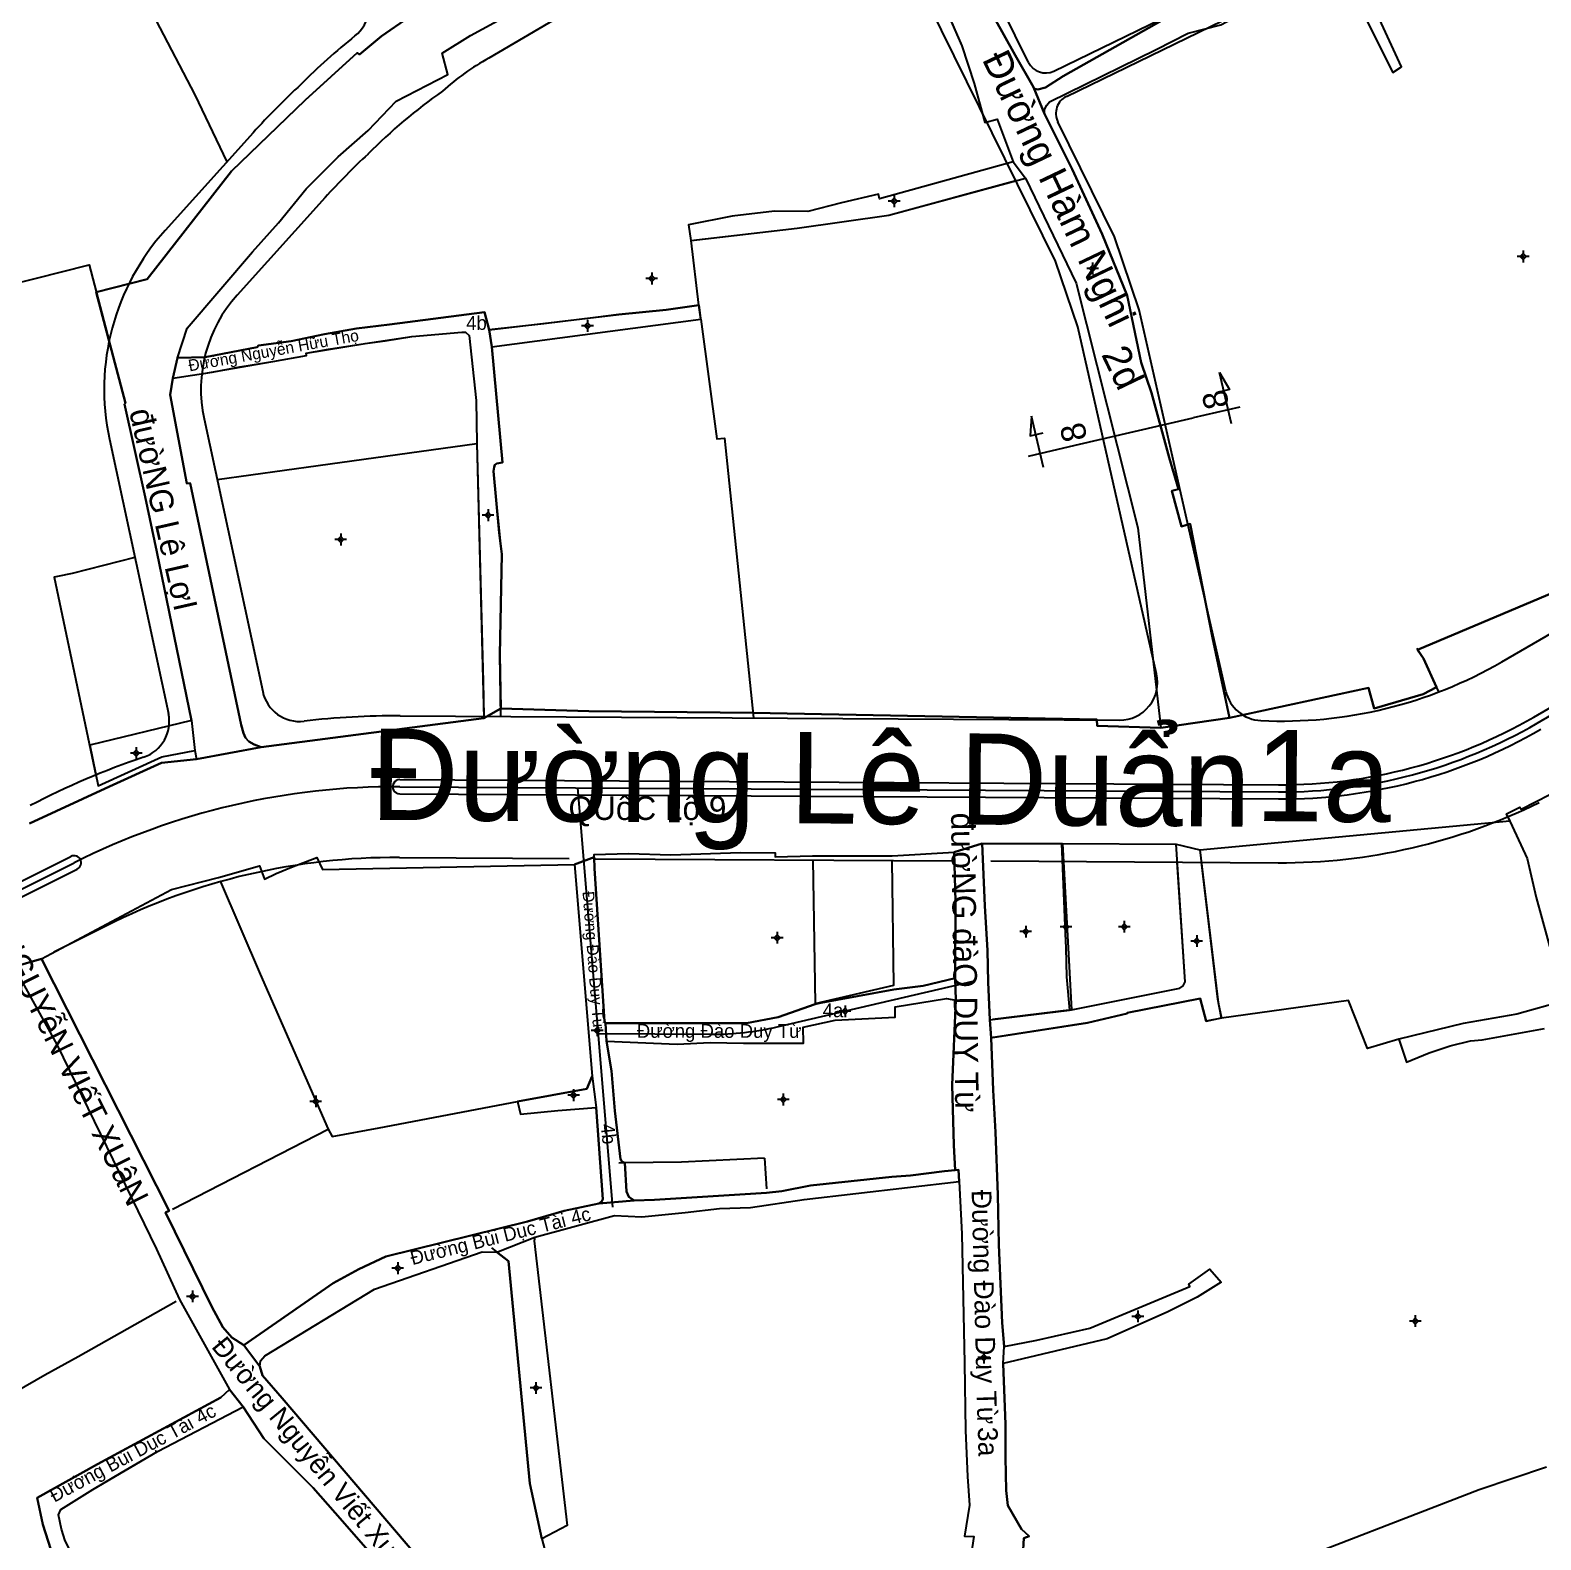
# Model space of a CAD drawing. Extents: x 548357 to 553331, y 1835329 to 1842351.
# Drawn here: x 551308.4 to 551628.4, y 1838741.3 to 1839061 of the extents above; entities that cross this region are included whole.
import ezdxf

# ---------------------------------------------------------------- set-up
doc = ezdxf.new("R2010")
doc.units = 0
for name, color, linetype in [('Level 1', 7, 'Continuous'), ('Level 10', 7, 'Continuous'), ('Level 11', 7, 'Continuous'), ('Level 2', 7, 'Continuous'), ('Level 27', 7, 'Continuous'), ('Level 30', 7, 'Continuous'), ('Level 4', 7, 'Continuous'), ('Level 5', 7, 'Continuous')]:
    doc.layers.add(name, color=color, linetype=linetype)

msp = doc.modelspace()

# ---------------------------------------------------------------- linework, layer by layer
at = {"layer": 'Level 1'}
for points in [[(551560.33, 1838988.49), (551562.41, 1838984.89), (551559.65, 1838984.25)], [(551562.84, 1838977.64), (551560.33, 1838988.49)], [(551564.62, 1838981.17), (551554.76, 1838978.89)], [(551520.52, 1838979.28), (551520.23, 1838975.13), (551523, 1838975.77)], [(551523.03, 1838968.43), (551520.52, 1838979.28)], [(551529.75, 1838973.1), (551554.76, 1838978.89)], [(551519.88, 1838970.82), (551529.75, 1838973.1)], [(551627.62, 1838914.25), (551670.08, 1838938.86)], [(551386.68, 1838900.79), (551572.83, 1838899.69)], [(551431.81, 1838811.73), (551424.41, 1838900.56)], [(551129.98, 1838790.62), (551317.69, 1838884.68)], [(551466.64, 1838849.93), (551508.14, 1838859.59)], [(551428.75, 1838848.51), (551452.66, 1838848.36)]]:
    msp.add_lwpolyline(points, dxfattribs=at)
for centre, radius, start, end in [((551573.47, 1839007.69), 108, 269.6616, 300.0973), ((551385.78, 1838748.79), 152, 89.6616, 116.6155), ((551453.03, 1838908.36), 60, 269.6432, 283.1108)]:
    msp.add_arc(centre, radius, start, end, dxfattribs=at)
at = {"layer": 'Level 10'}
for p, q in [((551520.9, 1839048.97), (551523.22, 1839043.28)), ((551516.62, 1839033.13), (551519.2, 1839029.72)), ((551405.64, 1838997.57), (551406.16, 1838993.99)), ((551338.59, 1838987.3), (551339.57, 1838991.66)), ((551404.51, 1838915.32), (551408.05, 1838917.34)), ((551342.58, 1838914.79), (551343.23, 1838908.43)), ((551357.33, 1838909.19), (551404.51, 1838915.32)), ((551547.9, 1838913.26), (551562.45, 1838915.4)), ((551343.23, 1838908.43), (551343.62, 1838906.64)), ((551343.62, 1838906.64), (551357.33, 1838909.19)), ((551504.09, 1838886.93), (551510.07, 1838888.73)), ((551510.07, 1838888.73), (551526.84, 1838888.75)), ((551526.84, 1838888.75), (551527.06, 1838888.75)), ((551527.06, 1838888.75), (551551.12, 1838888.59)), ((551527.06, 1838888.75), (551528.97, 1838853.5)), ((551551.12, 1838888.59), (551556.17, 1838887.42)), ((551423.68, 1838884.33), (551427.88, 1838885.83)), ((551423.68, 1838884.33), (551427.45, 1838839.49)), ((551304.89, 1838862.6), (551310.81, 1838864.32)), ((551504.29, 1838860.2), (551504.44, 1838855.54)), ((551511.66, 1838851.43), (551528.56, 1838853.44)), ((551528.56, 1838853.44), (551528.97, 1838853.5)), ((551430.22, 1838850.67), (551430.48, 1838846.91)), ((551511.66, 1838851.43), (551511.96, 1838847.59)), ((551427.45, 1838839.49), (551428.3, 1838832.85)), ((551428.84, 1838812.49), (551436.33, 1838813.15)), ((551407.24, 1838802.21), (551415.31, 1838805.4)), ((551353.67, 1838782.5), (551357.04, 1838777.95)), ((551514.46, 1838778.59), (551514.72, 1838782.2)), ((551350.61, 1838773.1), (551353.53, 1838769.42))]:
    msp.add_line(p, q, dxfattribs=at)
for points in [[(551520.9, 1839048.97), (551521.29, 1839048.58), (551521.83, 1839048.46), (551523.43, 1839048.91), (551527.19, 1839051.31), (551552.47, 1839065.55), (551551.98, 1839066.47), (551571.07, 1839075.13), (551582.87, 1839080.56), (551602.77, 1839089.53), (551614.47, 1839094.89), (551662.89, 1839116.1)], [(551523.22, 1839043.28), (551523.25, 1839044.21), (551523.73, 1839045.13), (551524.31, 1839045.82), (551546.89, 1839056.92), (551553.7, 1839060.38), (551560.57, 1839062.17), (551566.74, 1839065.43), (551573.09, 1839068.49), (551585.87, 1839074.37), (551597.03, 1839052.09), (551598.87, 1839053.27), (551588.61, 1839075.5), (551594.97, 1839078.42), (551620.26, 1839090.39), (551626.97, 1839093.44), (551641.29, 1839099.49), (551649.14, 1839103.06), (551665.68, 1839110.76)], [(551492.64, 1839107.86), (551493.57, 1839100.29), (551502.2, 1839082.64), (551508.83, 1839070.15), (551512.56, 1839063.69), (551517, 1839055.72), (551520.9, 1839048.97)], [(551339.57, 1838991.66), (551341.67, 1838997.91), (551355.45, 1839014.08), (551361, 1839020.21), (551366.88, 1839027.41), (551373.65, 1839034.23), (551380.01, 1839039.79), (551385.93, 1839045.97), (551396.89, 1839051.61), (551395.63, 1839056.17), (551401.69, 1839059.87), (551409.05, 1839063.94), (551415.3, 1839067.1), (551425.98, 1839072.75), (551431.31, 1839075.5), (551437.48, 1839078.94), (551441.06, 1839080.71), (551446.75, 1839083.84), (551452.58, 1839088.15), (551462, 1839092.98), (551467.62, 1839096.22), (551481.32, 1839103.57)], [(551481.32, 1839103.57), (551488.79, 1839094.44), (551494.81, 1839080.89), (551498.04, 1839075.31), (551505.71, 1839057.75), (551508.36, 1839049.74), (551510.64, 1839041.49), (551513.22, 1839042.2), (551516.62, 1839033.13)], [(551342.58, 1838914.79), (551335.21, 1838950.51), (551332.73, 1838962.22), (551328.34, 1838981.83), (551328.57, 1838982.04), (551322.36, 1839005.57), (551333.14, 1839008.32), (551351.03, 1839031.17), (551366.62, 1839046.23), (551377.65, 1839056.22), (551378.14, 1839055.85), (551382.77, 1839059.75), (551388.55, 1839063.72)], [(551523.22, 1839043.28), (551529.14, 1839031.56), (551535.47, 1839017.82), (551540.79, 1839004.81), (551543.7, 1838990.64), (551545.92, 1838984.18), (551549.67, 1838970.54), (551551.65, 1838963.81), (551550.25, 1838963.43), (551552.27, 1838955.91), (551554.07, 1838956.44), (551558.86, 1838932.29), (551562.45, 1838915.4)], [(551516.62, 1839033.13), (551488.33, 1839025.31), (551488.05, 1839026.29), (551480.22, 1839024.43), (551473.13, 1839022.61), (551466.03, 1839022.67), (551457.06, 1839021.67), (551447.87, 1839019.81), (551448.34, 1839016.47), (551470.83, 1839019.1), (551490.25, 1839021.88), (551519.2, 1839029.72)], [(551519.2, 1839029.72), (551529.95, 1839007.45), (551543, 1838955.6), (551547.9, 1838913.26)], [(551339.57, 1838991.66), (551345.43, 1838991.78), (551356.48, 1838993.92), (551356.76, 1838994.24), (551363.69, 1838995.13), (551370.71, 1838996.62), (551377.51, 1838997.87), (551384.49, 1838998.68), (551404.61, 1839001.28), (551405.64, 1838997.57)], [(551406.16, 1838993.99), (551450.42, 1838999.85), (551450.01, 1839002.81), (551443.1, 1839001.79), (551433.11, 1839000.79), (551428.13, 1839000.2), (551417.21, 1838998.81), (551405.64, 1838997.57)], [(551338.59, 1838987.3), (551346.94, 1838988.59), (551352.82, 1838989.73), (551359.82, 1838990.83), (551366.92, 1838992.11), (551366.86, 1838992.59), (551371.57, 1838993.44), (551379.34, 1838994.69), (551383.58, 1838995.23), (551389.26, 1838996.15), (551399.85, 1838997.1), (551400.63, 1838997.04), (551401.35, 1838996.37), (551402.86, 1838982.62), (551402.99, 1838973.45), (551404.51, 1838915.32)], [(551406.16, 1838993.99), (551408.46, 1838969.46), (551407.25, 1838969.26), (551406.84, 1838968.94), (551406.7, 1838968.46), (551406.53, 1838967.6), (551407.7, 1838954.53), (551408.26, 1838950.01), (551407.9, 1838928.7), (551408.05, 1838917.34)], [(551338.59, 1838987.3), (551338.02, 1838983.79), (551341.59, 1838964.98), (551342.26, 1838965.1), (551353.11, 1838913.9), (551353.54, 1838912.15), (551354.03, 1838911.14), (551354.67, 1838910.39), (551355.81, 1838909.74), (551357.33, 1838909.19)], [(551562.45, 1838915.4), (551591.88, 1838921.75), (551593.08, 1838917.38), (551603.46, 1838920.4), (551606.31, 1838921.84), (551603.51, 1838927.97), (551602.29, 1838929.81), (551680.9, 1838962.98), (551682.23, 1838960.07), (551727.13, 1838978.2)], [(551408.05, 1838917.34), (551426.71, 1838916.81), (551461.47, 1838916.43), (551534.33, 1838915.01), (551534.37, 1838913.71), (551547.9, 1838913.26)], [(551342.58, 1838914.79), (551320.99, 1838909.57), (551322.79, 1838901), (551336.28, 1838907.13), (551343.23, 1838908.43)], [(551308.27, 1838892.97), (551325.16, 1838900.84), (551336.2, 1838905.84), (551343.62, 1838906.64)], [(551556.17, 1838887.42), (551621.81, 1838893.58), (551621.1, 1838895.01), (551623.96, 1838896.45), (551624.21, 1838896.04), (551630.3, 1838899.16)], [(551510.07, 1838888.73), (551510.61, 1838875.56), (551511.19, 1838866.1), (551511.35, 1838859.4), (551511.66, 1838851.43)], [(551526.84, 1838888.75), (551527.62, 1838869.64), (551527.77, 1838866.68), (551527.93, 1838860.49), (551528.56, 1838853.44)], [(551528.97, 1838853.5), (551551.94, 1838858.12), (551552.62, 1838858.58), (551553.06, 1838859.47), (551551.12, 1838888.59)], [(551310.81, 1838864.32), (551338.3, 1838879.01), (551348.27, 1838881.58), (551356.96, 1838884.03), (551358.02, 1838881.17), (551360.49, 1838882.43), (551363.76, 1838883.75), (551369.12, 1838885.79), (551370.3, 1838883.25), (551423.68, 1838884.33)], [(551427.88, 1838885.83), (551427.86, 1838886.44), (551435.1, 1838886.65), (551444.08, 1838886.34), (551458.88, 1838886.83), (551466.17, 1838886.76), (551466.22, 1838885.91), (551474.13, 1838886.12), (551490.98, 1838886.15), (551504.09, 1838886.93)], [(551427.88, 1838885.83), (551427.93, 1838883.47), (551430.05, 1838851.03), (551430.22, 1838850.67)], [(551504.29, 1838860.2), (551504.43, 1838876.44), (551504.09, 1838886.93)], [(551556.17, 1838887.42), (551560.06, 1838855.11), (551560.75, 1838851.74), (551557.49, 1838851.15), (551556.24, 1838855.89), (551540.74, 1838852.87), (551540.75, 1838852.72), (551532.33, 1838850.75), (551511.96, 1838847.59)], [(551304.89, 1838862.6), (551314.05, 1838846.2), (551335.17, 1838802.86), (551340.04, 1838792.17), (551350.61, 1838773.1)], [(551310.81, 1838864.32), (551337.82, 1838810.95), (551337.08, 1838810.57), (551346.83, 1838790.64), (551349.21, 1838786.31), (551351.07, 1838784.1), (551353.67, 1838782.5)], [(551430.22, 1838850.67), (551460.12, 1838850.73), (551466.84, 1838851.97), (551474.69, 1838854.73), (551475.93, 1838854.98), (551491.33, 1838857.85), (551497.58, 1838858.62), (551504.29, 1838860.2)], [(551430.48, 1838846.91), (551445.42, 1838846.23), (551452.42, 1838846.59), (551459.49, 1838846.47), (551472.2, 1838846.44), (551472.12, 1838849.88), (551478.89, 1838851.31), (551491.61, 1838851.98), (551491.59, 1838854.13), (551502.47, 1838855.94), (551504.44, 1838855.54)], [(551504.32, 1838819.58), (551504.07, 1838824.85), (551503.72, 1838837.61), (551504.44, 1838855.54)], [(551633.39, 1838855.4), (551623.27, 1838852.57), (551611.93, 1838850.61), (551598.32, 1838847.33), (551599.93, 1838842.46), (551604.71, 1838844.4), (551609.16, 1838845.93), (551613.51, 1838846.98), (551615.98, 1838847.16), (551629.18, 1838849.58)], [(551430.48, 1838846.91), (551431.54, 1838840.61), (551432.24, 1838832.16), (551433.44, 1838821.88), (551433.75, 1838821.33), (551434.35, 1838821.12), (551434.73, 1838815.03), (551435.21, 1838813.94), (551436.33, 1838813.15)], [(551511.96, 1838847.59), (551512.39, 1838836.5), (551512.88, 1838827.64), (551513.37, 1838814.31), (551513.56, 1838803.74), (551514.25, 1838787.24), (551514.72, 1838782.2)], [(551427.45, 1838839.49), (551426.32, 1838836.76), (551411.6, 1838834.13), (551412.23, 1838831.43), (551420.18, 1838832.19), (551428.3, 1838832.85)], [(551428.84, 1838812.49), (551429.44, 1838812.83), (551429.72, 1838813.45), (551428.3, 1838832.85)], [(551436.33, 1838813.15), (551440.61, 1838813.25), (551464.38, 1838814.78), (551467.6, 1838815.13), (551473.71, 1838816.29), (551490.88, 1838818.15), (551494.87, 1838818.45), (551502.08, 1838819.34), (551504.32, 1838819.58)], [(551504.32, 1838819.58), (551505.04, 1838819.63), (551505.16, 1838817.19)], [(551415.31, 1838805.4), (551432.16, 1838809.93), (551437.94, 1838809.71), (551447.11, 1838810.57), (551454.41, 1838811.42), (551460.99, 1838811.63), (551472.32, 1838813.36), (551505.16, 1838817.19)], [(551505.16, 1838817.19), (551505.72, 1838806.04), (551506.29, 1838778.65), (551506.51, 1838764.41), (551506.93, 1838754.69), (551507.34, 1838748.59), (551506.29, 1838742.07), (551508.26, 1838741.97), (551507.08, 1838734.04), (551505.44, 1838724.98), (551505.23, 1838710.94), (551505.36, 1838709.84), (551507.7, 1838708.59), (551508.85, 1838707.38), (551509.77, 1838705.17), (551513.15, 1838695.84), (551518.86, 1838679.66), (551521.24, 1838671.94), (551521.49, 1838671.05)], [(551353.67, 1838782.5), (551372.57, 1838795.59), (551378, 1838798.59), (551383.74, 1838801.28), (551413.75, 1838808.7), (551421.52, 1838810.98), (551428.84, 1838812.49)], [(551415.31, 1838805.4), (551415.13, 1838804.57), (551422.15, 1838744.29), (551416.8, 1838741.45), (551414.24, 1838753.18), (551409.74, 1838800.31), (551407.24, 1838802.21)], [(551357.04, 1838777.95), (551357.2, 1838779.19), (551358.07, 1838780.23), (551381.35, 1838794.35), (551404.11, 1838802.29), (551407.24, 1838802.21)], [(551514.72, 1838782.2), (551521.63, 1838783.55), (551532.88, 1838786.11), (551554, 1838794.91), (551553.85, 1838795.41), (551558.27, 1838798.59), (551560.69, 1838795.87), (551555.62, 1838792.66), (551549.34, 1838789.56), (551536.51, 1838783.8), (551514.46, 1838778.59)], [(551357.04, 1838777.95), (551357.59, 1838776.08), (551361.75, 1838771.28), (551401.14, 1838725.09), (551395.18, 1838721.31), (551383.83, 1838734.57), (551376.98, 1838742.39), (551373.02, 1838747), (551368.36, 1838752.26), (551357.87, 1838762.69), (551353.53, 1838769.42)], [(551514.46, 1838778.59), (551515, 1838765.69), (551515.02, 1838758.8), (551515.1, 1838751.68), (551515.49, 1838748.5), (551518.39, 1838743.55), (551520.03, 1838742.03), (551518.88, 1838741.64), (551517.78, 1838723.23), (551518.64, 1838722.61), (551517.59, 1838720.98), (551517.27, 1838719.7), (551519.79, 1838704.89), (551521.32, 1838698.08), (551524.37, 1838688.74), (551527.03, 1838682.3), (551528.47, 1838679.44), (551529.99, 1838677.25), (551530.86, 1838676.45)], [(551325.86, 1838668.65), (551333.17, 1838675.46), (551332.4, 1838679.83), (551326.81, 1838690.19), (551335.67, 1838697.36), (551338.42, 1838699.91), (551338.15, 1838702.2), (551332.73, 1838709.71), (551317.77, 1838728.51), (551315.02, 1838732.9), (551313.91, 1838735.67), (551311.07, 1838744.5), (551309.86, 1838750.15), (551322.67, 1838757.32), (551348.76, 1838771.39), (551350.61, 1838773.1)], [(551329.31, 1838666.95), (551336.89, 1838673.66), (551338.45, 1838674.94), (551336.89, 1838677.15), (551336.78, 1838677.07), (551329.05, 1838689.21), (551342.63, 1838698.74), (551335.66, 1838711.8), (551329.68, 1838719.87), (551325.66, 1838724.38), (551320.41, 1838731.92), (551315.83, 1838741.08), (551315.02, 1838743.49), (551314.41, 1838746.53), (551314.87, 1838747.67), (551321.68, 1838751.94), (551335.33, 1838759.97), (551353.53, 1838769.42)]]:
    msp.add_lwpolyline(points, dxfattribs=at)
at = {"layer": 'Level 11'}
for p, q in [((551491.4, 1839026.05), (551491.4, 1839025.43)), ((551490.77, 1839024.8), (551490.15, 1839024.8)), ((551491.4, 1839025.43), (551490.77, 1839024.8)), ((551490.77, 1839024.8), (551491.4, 1839024.17)), ((551492.03, 1839024.8), (551491.4, 1839025.43)), ((551491.4, 1839024.17), (551492.03, 1839024.8)), ((551491.4, 1839024.17), (551491.4, 1839023.55)), ((551492.65, 1839024.8), (551492.03, 1839024.8)), ((551624.01, 1839013.08), (551623.39, 1839013.08)), ((551624.64, 1839013.71), (551624.01, 1839013.08)), ((551624.01, 1839013.08), (551624.64, 1839012.45)), ((551624.64, 1839014.33), (551624.64, 1839013.71)), ((551625.27, 1839013.08), (551624.64, 1839013.71)), ((551624.64, 1839012.45), (551625.27, 1839013.08)), ((551625.89, 1839013.08), (551625.27, 1839013.08)), ((551440.05, 1839009.67), (551440.05, 1839009.05)), ((551532.81, 1839010.56), (551532.19, 1839010.56)), ((551533.44, 1839011.19), (551532.81, 1839010.56)), ((551532.81, 1839010.56), (551533.44, 1839009.93)), ((551533.44, 1839011.81), (551533.44, 1839011.19)), ((551534.06, 1839010.56), (551533.44, 1839011.19)), ((551533.44, 1839009.93), (551534.06, 1839010.56)), ((551533.44, 1839009.93), (551533.44, 1839009.31)), ((551534.69, 1839010.56), (551534.06, 1839010.56)), ((551624.64, 1839012.45), (551624.64, 1839011.83)), ((551439.43, 1839008.42), (551438.8, 1839008.42)), ((551440.05, 1839009.05), (551439.43, 1839008.42)), ((551439.43, 1839008.42), (551440.05, 1839007.79)), ((551440.68, 1839008.42), (551440.05, 1839009.05)), ((551440.05, 1839007.79), (551440.68, 1839008.42)), ((551440.05, 1839007.79), (551440.05, 1839007.17)), ((551441.3, 1839008.42), (551440.68, 1839008.42)), ((551425.81, 1838998.4), (551425.18, 1838998.4)), ((551426.43, 1838999.03), (551425.81, 1838998.4)), ((551425.81, 1838998.4), (551426.43, 1838997.77)), ((551426.43, 1838999.65), (551426.43, 1838999.03)), ((551427.06, 1838998.4), (551426.43, 1838999.03)), ((551426.43, 1838997.77), (551427.06, 1838998.4)), ((551426.43, 1838997.77), (551426.43, 1838997.15)), ((551427.68, 1838998.4), (551427.06, 1838998.4)), ((551405.37, 1838958.93), (551404.75, 1838958.3)), ((551405.37, 1838959.55), (551405.37, 1838958.93)), ((551405.99, 1838958.3), (551405.37, 1838958.93)), ((551404.75, 1838958.3), (551404.12, 1838958.3)), ((551404.75, 1838958.3), (551405.37, 1838957.67)), ((551405.37, 1838957.67), (551405.99, 1838958.3)), ((551405.37, 1838957.67), (551405.37, 1838957.05)), ((551406.62, 1838958.3), (551405.99, 1838958.3)), ((551373.53, 1838953.14), (551372.91, 1838953.14)), ((551374.16, 1838953.77), (551373.53, 1838953.14)), ((551373.53, 1838953.14), (551374.16, 1838952.51)), ((551374.16, 1838954.39), (551374.16, 1838953.77)), ((551374.79, 1838953.14), (551374.16, 1838953.77)), ((551374.16, 1838952.51), (551374.79, 1838953.14)), ((551374.16, 1838952.51), (551374.16, 1838951.89)), ((551375.41, 1838953.14), (551374.79, 1838953.14)), ((551330.23, 1838907.9), (551329.61, 1838907.9)), ((551330.86, 1838908.53), (551330.23, 1838907.9)), ((551330.23, 1838907.9), (551330.86, 1838907.27)), ((551330.86, 1838909.15), (551330.86, 1838908.53)), ((551331.49, 1838907.9), (551330.86, 1838908.53)), ((551330.86, 1838907.27), (551331.49, 1838907.9)), ((551330.86, 1838907.27), (551330.86, 1838906.65)), ((551332.11, 1838907.9), (551331.49, 1838907.9)), ((551527.79, 1838872.35), (551527.79, 1838871.73)), ((551540.15, 1838872.37), (551540.15, 1838871.75)), ((551466.63, 1838869.43), (551466.01, 1838868.8)), ((551466.63, 1838870.05), (551466.63, 1838869.43)), ((551467.25, 1838868.8), (551466.63, 1838869.43)), ((551518.65, 1838870.09), (551518.02, 1838870.09)), ((551519.27, 1838870.71), (551518.65, 1838870.09)), ((551518.65, 1838870.09), (551519.27, 1838869.47)), ((551519.27, 1838871.34), (551519.27, 1838870.71)), ((551519.89, 1838870.09), (551519.27, 1838870.71)), ((551519.27, 1838869.47), (551519.89, 1838870.09)), ((551519.27, 1838869.47), (551519.27, 1838868.84)), ((551520.52, 1838870.09), (551519.89, 1838870.09)), ((551527.17, 1838871.1), (551526.54, 1838871.1)), ((551527.79, 1838871.73), (551527.17, 1838871.1)), ((551527.17, 1838871.1), (551527.79, 1838870.47)), ((551528.41, 1838871.1), (551527.79, 1838871.73)), ((551527.79, 1838870.47), (551528.41, 1838871.1)), ((551527.79, 1838870.47), (551527.79, 1838869.85)), ((551529.04, 1838871.1), (551528.41, 1838871.1)), ((551539.53, 1838871.12), (551538.9, 1838871.12)), ((551540.15, 1838871.75), (551539.53, 1838871.12)), ((551539.53, 1838871.12), (551540.15, 1838870.49)), ((551540.77, 1838871.12), (551540.15, 1838871.75)), ((551540.15, 1838870.49), (551540.77, 1838871.12)), ((551540.15, 1838870.49), (551540.15, 1838869.87)), ((551541.4, 1838871.12), (551540.77, 1838871.12)), ((551555.49, 1838869.34), (551555.49, 1838868.71)), ((551466.01, 1838868.8), (551465.38, 1838868.8)), ((551466.01, 1838868.8), (551466.63, 1838868.17)), ((551466.63, 1838868.17), (551467.25, 1838868.8)), ((551466.63, 1838868.17), (551466.63, 1838867.55)), ((551467.88, 1838868.8), (551467.25, 1838868.8)), ((551554.87, 1838868.09), (551554.24, 1838868.09)), ((551555.49, 1838868.71), (551554.87, 1838868.09)), ((551554.87, 1838868.09), (551555.49, 1838867.47)), ((551556.11, 1838868.09), (551555.49, 1838868.71)), ((551555.49, 1838867.47), (551556.11, 1838868.09)), ((551555.49, 1838867.47), (551555.49, 1838866.84)), ((551556.74, 1838868.09), (551556.11, 1838868.09)), ((551480.37, 1838853.22), (551479.74, 1838853.22)), ((551480.99, 1838853.85), (551480.37, 1838853.22)), ((551480.37, 1838853.22), (551480.99, 1838852.59)), ((551480.99, 1838854.47), (551480.99, 1838853.85)), ((551481.61, 1838853.22), (551480.99, 1838853.85)), ((551480.99, 1838852.59), (551481.61, 1838853.22)), ((551482.24, 1838853.22), (551481.61, 1838853.22)), ((551428.48, 1838849.79), (551427.85, 1838849.16)), ((551428.48, 1838850.41), (551428.48, 1838849.79)), ((551429.11, 1838849.16), (551428.48, 1838849.79)), ((551480.99, 1838852.59), (551480.99, 1838851.97)), ((551427.85, 1838849.16), (551427.23, 1838849.16)), ((551427.85, 1838849.16), (551428.48, 1838848.53)), ((551428.48, 1838848.53), (551429.11, 1838849.16)), ((551428.48, 1838848.53), (551428.48, 1838847.91)), ((551429.73, 1838849.16), (551429.11, 1838849.16)), ((551368.25, 1838834.14), (551367.63, 1838834.14)), ((551368.88, 1838834.77), (551368.25, 1838834.14)), ((551368.25, 1838834.14), (551368.88, 1838833.51)), ((551368.88, 1838835.39), (551368.88, 1838834.77)), ((551369.51, 1838834.14), (551368.88, 1838834.77)), ((551368.88, 1838833.51), (551369.51, 1838834.14)), ((551370.13, 1838834.14), (551369.51, 1838834.14)), ((551422.87, 1838835.46), (551422.25, 1838835.46)), ((551423.5, 1838836.09), (551422.87, 1838835.46)), ((551422.87, 1838835.46), (551423.5, 1838834.83)), ((551423.5, 1838836.71), (551423.5, 1838836.09)), ((551424.13, 1838835.46), (551423.5, 1838836.09)), ((551423.5, 1838834.83), (551424.13, 1838835.46)), ((551423.5, 1838834.83), (551423.5, 1838834.21)), ((551424.75, 1838835.46), (551424.13, 1838835.46)), ((551467.3, 1838834.54), (551466.67, 1838834.54)), ((551467.92, 1838835.17), (551467.3, 1838834.54)), ((551467.3, 1838834.54), (551467.92, 1838833.91)), ((551467.92, 1838835.79), (551467.92, 1838835.17)), ((551468.55, 1838834.54), (551467.92, 1838835.17)), ((551467.92, 1838833.91), (551468.55, 1838834.54)), ((551467.92, 1838833.91), (551467.92, 1838833.29)), ((551469.17, 1838834.54), (551468.55, 1838834.54)), ((551368.88, 1838833.51), (551368.88, 1838832.89)), ((551385.63, 1838798.79), (551385, 1838798.79)), ((551386.25, 1838799.41), (551385.63, 1838798.79)), ((551385.63, 1838798.79), (551386.25, 1838798.17)), ((551386.25, 1838800.04), (551386.25, 1838799.41)), ((551386.87, 1838798.79), (551386.25, 1838799.41)), ((551386.25, 1838798.17), (551386.87, 1838798.79)), ((551387.5, 1838798.79), (551386.87, 1838798.79)), ((551386.25, 1838798.17), (551386.25, 1838797.54)), ((551342.13, 1838792.82), (551341.51, 1838792.82)), ((551342.76, 1838793.45), (551342.13, 1838792.82)), ((551342.13, 1838792.82), (551342.76, 1838792.19)), ((551342.76, 1838794.07), (551342.76, 1838793.45)), ((551343.39, 1838792.82), (551342.76, 1838793.45)), ((551342.76, 1838792.19), (551343.39, 1838792.82)), ((551342.76, 1838792.19), (551342.76, 1838791.57)), ((551344.01, 1838792.82), (551343.39, 1838792.82)), ((551543.01, 1838789.21), (551542.39, 1838788.59)), ((551543.01, 1838789.84), (551543.01, 1838789.21)), ((551543.63, 1838788.59), (551543.01, 1838789.21)), ((551601.8, 1838788.85), (551601.8, 1838788.23)), ((551542.39, 1838788.59), (551541.76, 1838788.59)), ((551542.39, 1838788.59), (551543.01, 1838787.97)), ((551543.01, 1838787.97), (551543.63, 1838788.59)), ((551543.01, 1838787.97), (551543.01, 1838787.34)), ((551544.26, 1838788.59), (551543.63, 1838788.59)), ((551601.18, 1838787.6), (551600.55, 1838787.6)), ((551601.8, 1838788.23), (551601.18, 1838787.6)), ((551601.18, 1838787.6), (551601.8, 1838786.97)), ((551602.43, 1838787.6), (551601.8, 1838788.23)), ((551601.8, 1838786.97), (551602.43, 1838787.6)), ((551601.8, 1838786.97), (551601.8, 1838786.35)), ((551603.05, 1838787.6), (551602.43, 1838787.6)), ((551509.79, 1838779.89), (551509.16, 1838779.89)), ((551510.41, 1838780.51), (551509.79, 1838779.89)), ((551509.79, 1838779.89), (551510.41, 1838779.27)), ((551510.41, 1838781.14), (551510.41, 1838780.51)), ((551511.03, 1838779.89), (551510.41, 1838780.51)), ((551510.41, 1838779.27), (551511.03, 1838779.89)), ((551510.41, 1838779.27), (551510.41, 1838778.64)), ((551511.66, 1838779.89), (551511.03, 1838779.89)), ((551414.91, 1838773.42), (551414.28, 1838773.42)), ((551415.53, 1838774.05), (551414.91, 1838773.42)), ((551414.91, 1838773.42), (551415.53, 1838772.79)), ((551415.53, 1838774.67), (551415.53, 1838774.05)), ((551416.15, 1838773.42), (551415.53, 1838774.05)), ((551415.53, 1838772.79), (551416.15, 1838773.42)), ((551416.78, 1838773.42), (551416.15, 1838773.42)), ((551415.53, 1838772.79), (551415.53, 1838772.17))]:
    msp.add_line(p, q, dxfattribs=at)
for centre in [(551491.4, 1839024.8), (551624.64, 1839013.08), (551533.44, 1839010.56), (551440.05, 1839008.42), (551426.43, 1838998.4), (551405.37, 1838958.3), (551374.16, 1838953.14), (551330.86, 1838907.9), (551466.63, 1838868.8), (551519.27, 1838870.09), (551527.79, 1838871.1), (551540.15, 1838871.12), (551555.49, 1838868.09), (551480.99, 1838853.22), (551428.48, 1838849.16), (551368.88, 1838834.14), (551423.5, 1838835.46), (551467.92, 1838834.54), (551386.25, 1838798.79), (551342.76, 1838792.82), (551543.01, 1838788.59), (551601.8, 1838787.6), (551510.41, 1838779.89), (551415.53, 1838773.42)]:
    msp.add_circle(centre, 0.15, dxfattribs=at)
at = {"layer": 'Level 2'}
for p, q in [((551498.04, 1839075.31), (551505.71, 1839057.75)), ((551505.71, 1839057.75), (551508.36, 1839049.74)), ((551546.89, 1839056.92), (551553.7, 1839060.38)), ((551527.19, 1839051.31), (551523.43, 1839048.91)), ((551520.9, 1839048.97), (551523.22, 1839043.28)), ((551523.43, 1839048.91), (551521.83, 1839048.46)), ((551523.25, 1839044.21), (551523.73, 1839045.13)), ((551513.22, 1839042.2), (551516.62, 1839033.13)), ((551523.22, 1839043.28), (551523.25, 1839044.21)), ((551516.62, 1839033.13), (551519.2, 1839029.72)), ((551519.2, 1839029.72), (551529.95, 1839007.45)), ((551535.47, 1839017.82), (551529.14, 1839031.56)), ((551529.95, 1839007.45), (551543, 1838955.6)), ((551549.67, 1838970.54), (551545.92, 1838984.18)), ((551543, 1838955.6), (551547.9, 1838913.26)), ((551547.9, 1838913.26), (551562.45, 1838915.4)), ((551357.33, 1838909.19), (551343.62, 1838906.64)), ((551343.62, 1838906.64), (551357.33, 1838909.19)), ((551510.07, 1838888.73), (551504.09, 1838886.93)), ((551427.88, 1838885.83), (551423.68, 1838884.33)), ((551427.93, 1838883.47), (551427.88, 1838885.83)), ((551423.68, 1838884.33), (551427.45, 1838839.49)), ((551430.05, 1838851.03), (551427.93, 1838883.47)), ((551310.81, 1838864.32), (551304.89, 1838862.6)), ((551337.82, 1838810.95), (551310.81, 1838864.32)), ((551474.69, 1838854.73), (551466.84, 1838851.97)), ((551430.22, 1838850.67), (551430.05, 1838851.03)), ((551460.12, 1838850.73), (551430.22, 1838850.67)), ((551430.22, 1838850.67), (551430.48, 1838846.91)), ((551466.84, 1838851.97), (551460.12, 1838850.73)), ((551478.89, 1838851.31), (551491.61, 1838851.98)), ((551432.24, 1838832.16), (551431.54, 1838840.61)), ((551427.45, 1838839.49), (551428.3, 1838832.85)), ((551472.32, 1838813.36), (551505.16, 1838817.19)), ((551505.16, 1838817.19), (551505.72, 1838806.04)), ((551436.33, 1838813.15), (551428.84, 1838812.49)), ((551460.99, 1838811.63), (551472.32, 1838813.36)), ((551415.31, 1838805.4), (551432.16, 1838809.93)), ((551407.24, 1838802.21), (551415.31, 1838805.4)), ((551381.35, 1838794.35), (551404.11, 1838802.29)), ((551404.11, 1838802.29), (551407.24, 1838802.21)), ((551514.25, 1838787.24), (551513.56, 1838803.74)), ((551349.21, 1838786.31), (551346.83, 1838790.64)), ((551351.07, 1838784.1), (551349.21, 1838786.31)), ((551353.67, 1838782.5), (551351.07, 1838784.1)), ((551357.04, 1838777.95), (551353.67, 1838782.5)), ((551335.33, 1838759.97), (551353.53, 1838769.42)), ((551368.36, 1838752.26), (551373.02, 1838747)), ((551515.49, 1838748.5), (551515.1, 1838751.68)), ((551315.02, 1838743.49), (551314.41, 1838746.53)), ((551508.26, 1838741.97), (551507.08, 1838734.04))]:
    msp.add_line(p, q, dxfattribs=at)
for points in [[(551529.14, 1839031.56), (551523.22, 1839043.28), (551520.9, 1839048.97), (551517, 1839055.72), (551512.56, 1839063.69), (551508.83, 1839070.15), (551502.2, 1839082.64), (551493.57, 1839100.29), (551492.64, 1839107.86)], [(551571.07, 1839075.13), (551551.98, 1839066.47), (551552.47, 1839065.55), (551527.19, 1839051.31)], [(551573.09, 1839068.49), (551585.87, 1839074.37), (551597.03, 1839052.09), (551598.87, 1839053.27), (551588.61, 1839075.5)], [(551553.7, 1839060.38), (551560.57, 1839062.17), (551566.74, 1839065.43), (551573.09, 1839068.49)], [(551388.55, 1839063.72), (551382.77, 1839059.75), (551378.14, 1839055.85), (551377.65, 1839056.22), (551366.62, 1839046.23), (551351.03, 1839031.17), (551333.14, 1839008.32), (551322.36, 1839005.57), (551328.57, 1838982.04), (551328.34, 1838981.83), (551332.73, 1838962.22), (551335.21, 1838950.51), (551342.58, 1838914.79), (551343.23, 1838908.43), (551343.62, 1838906.64)], [(551357.33, 1838909.19), (551355.81, 1838909.74), (551354.67, 1838910.39), (551354.03, 1838911.14), (551353.54, 1838912.15), (551353.11, 1838913.9), (551342.26, 1838965.1), (551341.59, 1838964.98), (551338.02, 1838983.79), (551338.59, 1838987.3), (551339.57, 1838991.66), (551341.67, 1838997.91), (551355.45, 1839014.08), (551361, 1839020.21), (551366.88, 1839027.41), (551373.65, 1839034.23), (551380.01, 1839039.79), (551385.93, 1839045.97), (551396.89, 1839051.61), (551395.63, 1839056.17), (551401.69, 1839059.87), (551409.05, 1839063.94)], [(551523.73, 1839045.13), (551524.31, 1839045.82), (551546.89, 1839056.92)], [(551508.36, 1839049.74), (551510.64, 1839041.49), (551513.22, 1839042.2)], [(551521.83, 1839048.46), (551521.29, 1839048.58), (551520.9, 1839048.97)], [(551545.92, 1838984.18), (551543.7, 1838990.64), (551540.79, 1839004.81), (551535.47, 1839017.82)], [(551757.47, 1838983.15), (551727.13, 1838978.2), (551682.23, 1838960.07), (551680.9, 1838962.98), (551602.29, 1838929.81), (551603.51, 1838927.97), (551606.31, 1838921.84), (551603.46, 1838920.4), (551593.08, 1838917.38), (551591.88, 1838921.75), (551562.45, 1838915.4), (551547.9, 1838913.26), (551534.37, 1838913.71), (551534.33, 1838915.01), (551461.47, 1838916.43), (551426.71, 1838916.81), (551408.05, 1838917.34), (551404.51, 1838915.32), (551357.33, 1838909.19)], [(551552.27, 1838955.91), (551550.25, 1838963.43), (551551.65, 1838963.81), (551549.67, 1838970.54)], [(551562.45, 1838915.4), (551558.86, 1838932.29), (551554.07, 1838956.44), (551552.27, 1838955.91)], [(551343.62, 1838906.64), (551336.2, 1838905.84), (551325.16, 1838900.84), (551308.27, 1838892.97)], [(551304.89, 1838862.6), (551310.81, 1838864.32), (551338.3, 1838879.01), (551348.27, 1838881.58), (551356.96, 1838884.03), (551358.02, 1838881.17), (551360.49, 1838882.43), (551363.76, 1838883.75), (551369.12, 1838885.79), (551370.3, 1838883.25), (551423.68, 1838884.33), (551427.88, 1838885.83), (551427.86, 1838886.44), (551435.1, 1838886.65), (551444.08, 1838886.34), (551458.88, 1838886.83), (551466.17, 1838886.76), (551466.22, 1838885.91), (551474.13, 1838886.12), (551490.98, 1838886.15), (551504.09, 1838886.93), (551510.07, 1838888.73), (551526.84, 1838888.75), (551527.06, 1838888.75), (551551.12, 1838888.59), (551556.17, 1838887.42), (551621.81, 1838893.58), (551621.1, 1838895.01), (551623.96, 1838896.45), (551624.21, 1838896.04), (551630.3, 1838899.16)], [(551513.56, 1838803.74), (551513.37, 1838814.31), (551512.88, 1838827.64), (551512.39, 1838836.5), (551511.96, 1838847.59), (551511.66, 1838851.43), (551511.35, 1838859.4), (551511.19, 1838866.1), (551510.61, 1838875.56), (551510.07, 1838888.73)], [(551504.09, 1838886.93), (551504.43, 1838876.44), (551504.29, 1838860.2), (551504.44, 1838855.54), (551503.72, 1838837.61)], [(551304.89, 1838862.6), (551314.05, 1838846.2), (551335.17, 1838802.86)], [(551504.29, 1838860.2), (551497.58, 1838858.62), (551491.33, 1838857.85), (551475.93, 1838854.98), (551474.69, 1838854.73)], [(551491.61, 1838851.98), (551491.59, 1838854.13), (551502.47, 1838855.94), (551504.44, 1838855.54), (551504.29, 1838860.2)], [(551431.54, 1838840.61), (551430.48, 1838846.91), (551430.22, 1838850.67)], [(551472.2, 1838846.44), (551472.12, 1838849.88), (551478.89, 1838851.31)], [(551430.48, 1838846.91), (551445.42, 1838846.23), (551452.42, 1838846.59), (551459.49, 1838846.47), (551472.2, 1838846.44)], [(551503.72, 1838837.61), (551504.07, 1838824.85), (551504.32, 1838819.58)], [(551428.3, 1838832.85), (551429.72, 1838813.45), (551429.44, 1838812.83)], [(551434.35, 1838821.12), (551433.75, 1838821.33), (551433.44, 1838821.88), (551432.24, 1838832.16)], [(551436.33, 1838813.15), (551435.21, 1838813.94), (551434.73, 1838815.03), (551434.35, 1838821.12)], [(551505.16, 1838817.19), (551505.04, 1838819.63), (551504.32, 1838819.58), (551502.08, 1838819.34), (551494.87, 1838818.45), (551490.88, 1838818.15), (551473.71, 1838816.29)], [(551504.32, 1838819.58), (551505.04, 1838819.63), (551505.16, 1838817.19)], [(551464.38, 1838814.78), (551440.61, 1838813.25), (551436.33, 1838813.15)], [(551473.71, 1838816.29), (551467.6, 1838815.13), (551464.38, 1838814.78)], [(551428.84, 1838812.49), (551421.52, 1838810.98), (551413.75, 1838808.7), (551383.74, 1838801.28), (551378, 1838798.59), (551372.57, 1838795.59)], [(551429.44, 1838812.83), (551428.84, 1838812.49), (551436.33, 1838813.15)], [(551432.16, 1838809.93), (551437.94, 1838809.71), (551447.11, 1838810.57), (551454.41, 1838811.42), (551460.99, 1838811.63)], [(551346.83, 1838790.64), (551337.08, 1838810.57), (551337.82, 1838810.95)], [(551505.72, 1838806.04), (551506.29, 1838778.65), (551506.51, 1838764.41), (551506.93, 1838754.69), (551507.34, 1838748.59), (551506.29, 1838742.07), (551508.26, 1838741.97)], [(551335.17, 1838802.86), (551340.04, 1838792.17), (551350.61, 1838773.1)], [(551372.57, 1838795.59), (551353.67, 1838782.5), (551357.04, 1838777.95)], [(551357.04, 1838777.95), (551357.2, 1838779.19), (551358.07, 1838780.23), (551381.35, 1838794.35)], [(551515, 1838765.69), (551514.46, 1838778.59), (551514.72, 1838782.2), (551514.25, 1838787.24)], [(551361.75, 1838771.28), (551357.59, 1838776.08), (551357.04, 1838777.95)], [(551353.53, 1838769.42), (551350.61, 1838773.1), (551348.76, 1838771.39), (551322.67, 1838757.32)], [(551350.61, 1838773.1), (551353.53, 1838769.42), (551357.87, 1838762.69), (551368.36, 1838752.26)], [(551395.18, 1838721.31), (551401.14, 1838725.09), (551361.75, 1838771.28)], [(551515.1, 1838751.68), (551515.02, 1838758.8), (551515, 1838765.69)], [(551322.67, 1838757.32), (551309.86, 1838750.15), (551311.07, 1838744.5), (551313.91, 1838735.67)], [(551321.68, 1838751.94), (551327.71, 1838755.49), (551335.33, 1838759.97)], [(551314.41, 1838746.53), (551314.87, 1838747.67), (551321.68, 1838751.94)], [(551517.27, 1838719.7), (551517.59, 1838720.98), (551518.64, 1838722.61), (551517.78, 1838723.23), (551518.88, 1838741.64), (551520.03, 1838742.03), (551518.39, 1838743.55), (551515.49, 1838748.5)], [(551373.02, 1838747), (551376.98, 1838742.39), (551383.83, 1838734.57)], [(551320.41, 1838731.92), (551315.83, 1838741.08), (551315.02, 1838743.49)]]:
    msp.add_lwpolyline(points, dxfattribs=at)
at = {"layer": 'Level 27'}
for p, q in [((551404.61, 1839001.28), (551384.49, 1838998.68)), ((551405.64, 1838997.57), (551404.61, 1839001.28)), ((551400.63, 1838997.04), (551401.35, 1838996.37)), ((551406.16, 1838993.99), (551405.64, 1838997.57)), ((551356.76, 1838994.24), (551356.48, 1838993.92)), ((551339.57, 1838991.66), (551338.59, 1838987.3)), ((551359.82, 1838990.83), (551366.92, 1838992.11)), ((551366.86, 1838992.59), (551371.57, 1838993.44)), ((551366.92, 1838992.11), (551366.86, 1838992.59)), ((551402.99, 1838973.45), (551404.51, 1838915.32))]:
    msp.add_line(p, q, dxfattribs=at)
for points in [[(551384.49, 1838998.68), (551377.51, 1838997.87), (551370.71, 1838996.62)], [(551389.26, 1838996.15), (551399.85, 1838997.1), (551400.63, 1838997.04)], [(551356.48, 1838993.92), (551345.43, 1838991.78), (551339.57, 1838991.66)], [(551370.71, 1838996.62), (551363.69, 1838995.13), (551356.76, 1838994.24)], [(551371.57, 1838993.44), (551379.34, 1838994.69), (551383.58, 1838995.23), (551389.26, 1838996.15)], [(551401.35, 1838996.37), (551402.86, 1838982.62), (551402.99, 1838973.45)], [(551404.51, 1838915.32), (551408.05, 1838917.34), (551407.9, 1838928.7), (551408.26, 1838950.01), (551407.7, 1838954.53), (551406.53, 1838967.6), (551406.7, 1838968.46), (551406.84, 1838968.94), (551407.25, 1838969.26), (551408.46, 1838969.46), (551406.16, 1838993.99)], [(551338.59, 1838987.3), (551346.94, 1838988.59), (551352.82, 1838989.73), (551359.82, 1838990.83)]]:
    msp.add_lwpolyline(points, dxfattribs=at)
at = {"layer": 'Level 30'}
for points in [[(551519.88, 1839054.2), (551497.36, 1839099.87)], [(551525.59, 1839012.07), (551485.33, 1839093.76)], [(551455.22, 1839084.3), (551405.54, 1839055.09)], [(551525.21, 1839052.37), (551593.94, 1839085.8)], [(551334.94, 1839063.37), (551328.09, 1839077.8), (551326.28, 1839080.41), (551323, 1839080.04), (551299.1, 1839073.72), (551301.66, 1839046.59), (551292.13, 1839043.17), (551293.68, 1839031.79), (551298.4, 1839009.83), (551298.6, 1839007.48), (551297.92, 1839005.55), (551320.85, 1839011.35), (551325.1, 1838995.19)], [(551527.9, 1839047.01), (551596.45, 1839080.35)], [(551350.08, 1839033.16), (551343.33, 1839047.34), (551335.04, 1839063.16)], [(551538.1, 1839017.24), (551526.07, 1839041.64)], [(551355.61, 1839039.3), (551336.97, 1839018.6)], [(551450.01, 1839002.81), (551448.37, 1839016.47), (551470.83, 1839019.1), (551490.25, 1839021.88), (551517.16, 1839029.17)], [(551370.84, 1839025.58), (551352.2, 1839004.88)], [(551543.31, 1839001.83), (551538.1, 1839017.24)], [(551530.29, 1838998.17), (551525.59, 1839012.07)], [(551345.43, 1838991.78), (551356.48, 1838993.92), (551356.76, 1838994.24), (551363.69, 1838995.13), (551370.71, 1838996.62), (551377.46, 1838997.87), (551404.61, 1839001.28), (551405.64, 1838997.57), (551433.11, 1839000.79), (551443.1, 1839001.79), (551450.01, 1839002.81), (551450.4, 1839000)], [(551561.66, 1838921.01), (551543.31, 1839001.83)], [(551344.73, 1838988.25), (551359.82, 1838990.83), (551366.92, 1838992.11), (551366.86, 1838992.59), (551379.34, 1838994.69), (551389.26, 1838996.15), (551399.85, 1838997.1), (551400.63, 1838997.04), (551401.35, 1838996.37), (551402.86, 1838982.62), (551402.99, 1838973.45)], [(551406.16, 1838993.99), (551450.42, 1838999.85), (551453.86, 1838974.46), (551455.48, 1838974.62), (551461.58, 1838915.35)], [(551546.99, 1838924.66), (551530.29, 1838998.17)], [(551408.07, 1838915.66), (551407.9, 1838928.7), (551408.26, 1838950.01), (551406.53, 1838967.6), (551406.84, 1838968.94), (551407.25, 1838969.26), (551408.46, 1838969.46), (551406.16, 1838993.99)], [(551345.21, 1838978.71), (551357.64, 1838920.92)], [(551325.17, 1838974.4), (551337.67, 1838916.29)], [(551347.97, 1838965.89), (551369.37, 1838968.83), (551402.99, 1838973.45), (551404.31, 1838923.05), (551404.5, 1838915.68)], [(551330.56, 1838949.33), (551317.31, 1838945.97), (551314.18, 1838945.29), (551313.49, 1838945.19), (551322.32, 1838903.26)], [(551620.1, 1838927.22), (551662.56, 1838951.83)], [(551626.87, 1838915.55), (551669.33, 1838940.15)], [(551603.51, 1838927.97), (551602.13, 1838930.08)], [(551606.76, 1838920.85), (551603.51, 1838927.97)], [(551386.77, 1838915.79), (551539.14, 1838914.89)], [(551386.69, 1838902.29), (551572.84, 1838901.19)], [(551386.67, 1838899.29), (551572.82, 1838898.19)], [(551621.43, 1838894.42), (551625.47, 1838885.57), (551627.37, 1838877.35), (551633.39, 1838855.4), (551623.27, 1838852.57), (551611.93, 1838850.61), (551598.32, 1838847.33), (551591.7, 1838845.32), (551587.64, 1838855.49), (551560.75, 1838851.74), (551559.98, 1838855.8), (551556.49, 1838884.78)], [(551129.31, 1838791.97), (551317.01, 1838886.02)], [(551386.59, 1838885.79), (551422.53, 1838885.58)], [(551428.13, 1838885.54), (551503.88, 1838885.1)], [(551474.15, 1838885.27), (551474.66, 1838854.87), (551491.32, 1838858.75), (551490.99, 1838885.17)], [(551511.88, 1838885.05), (551572.74, 1838884.69)], [(551527.27, 1838884.96), (551528.97, 1838853.5), (551551.94, 1838858.12), (551552.62, 1838858.58), (551553.06, 1838859.47), (551551.37, 1838884.81)], [(551130.65, 1838789.28), (551318.36, 1838883.34)], [(551348.67, 1838880.67), (551357.13, 1838861.09), (551371.54, 1838828.27)], [(551324.41, 1838871.27), (551313.36, 1838865.74)], [(551528.97, 1838853.5), (551512.23, 1838851.5)], [(551512.28, 1838847.64), (551532.33, 1838850.75), (551540.75, 1838852.72), (551540.74, 1838852.87), (551556.24, 1838855.89), (551557.49, 1838851.15), (551560.73, 1838851.81)], [(551339.29, 1838791.75), (551318.58, 1838780), (551311.49, 1838776.15), (551297.07, 1838767.87), (551288.89, 1838781.02), (551285.55, 1838787.17), (551275.84, 1838805.75), (551261.92, 1838832.33), (551258.87, 1838838.43)], [(551338.53, 1838811.32), (551371.54, 1838828.27), (551372.37, 1838826.72), (551382.33, 1838828.55), (551411.6, 1838834.13), (551426.32, 1838836.76), (551427.45, 1838839.49)], [(551463.94, 1838822.13), (551446.33, 1838821.26), (551434.35, 1838821.12), (551433.05, 1838821.01)], [(551463.94, 1838822.13), (551464.33, 1838815.62)], [(551406.09, 1838803.08), (551409.74, 1838800.31), (551414.24, 1838753.18), (551416.8, 1838741.45), (551419.16, 1838732.45), (551420.76, 1838723.48), (551419.67, 1838720.12), (551424.11, 1838713.48)], [(551516.68, 1838713.47), (551569.61, 1838734.25), (551615.31, 1838751.93), (551629.62, 1838756.72)]]:
    msp.add_lwpolyline(points, dxfattribs=at)
for centre, radius, start, end in [((551372.19, 1839066.06), 8, 308.5959, 35.6018), ((551462.06, 1838953.46), 136.07, 128.5959, 135.0809), ((551428.41, 1839012.64), 48.22, 118.3084, 132.6401), ((551523.46, 1839055.97), 4, 206.2403, 295.9368), ((551474.67, 1838932.03), 160.25, 132.8377, 137.9815), ((551462.06, 1838953.46), 115.57, 125.0167, 135.2786), ((551529.65, 1839043.41), 4, 115.9368, 206.2403), ((551474.67, 1838932.03), 139.75, 132.672, 137.9815), ((551374.3, 1838984.97), 50.25, 137.9815, 192.1385), ((551374.3, 1838984.97), 29.75, 137.9815, 192.1385), ((551573.47, 1839007.69), 93, 267.3011, 300.0973), ((551539.19, 1838922.89), 8, 269.6616, 12.7957), ((551365.46, 1838922.61), 8, 192.1385, 276.6674), ((551569.46, 1838922.78), 8, 192.7957, 267.3011), ((551329.85, 1838914.61), 8, 288.6399, 12.1385), ((551385.78, 1838748.79), 167, 89.6616, 96.6674), ((551573.47, 1839007.69), 106.5, 269.6616, 300.0973), ((551573.47, 1839007.69), 109.5, 269.6616, 300.0973), ((551385.78, 1838748.79), 167, 108.6399, 117.5997), ((551386.68, 1838900.79), 1.5, 89.6616, 269.6616), ((551573.47, 1839007.69), 123, 269.6616, 296.3226), ((551317.69, 1838884.68), 1.5, 296.6155, 116.6155), ((551385.78, 1838748.79), 137, 89.6616, 116.6155)]:
    msp.add_arc(centre, radius, start, end, dxfattribs=at)

# ---------------------------------------------------------------- texts
at = {"layer": 'Level 1'}
for s, height, rotation, p in [('8', 5.21, 103.0321, (551562.42, 1838981.47)), ('đườNG Lê LợI', 5, 282.8029, (551329.34, 1838980.3)), ('8', 5.21, 103.0321, (551532.36, 1838974.52)), ('đườNG đàO DUY Từ', 5, 270.8141, (551503.45, 1838895.27)), ('đườNG NGUYễN VIếT XUâN', 5, 296.4488, (551290, 1838890.27))]:
    msp.add_text(s, height=height, rotation=rotation, dxfattribs=at).set_placement(p)
msp.add_text('QUốC Lộ 9', height=5, dxfattribs=at).set_placement((551422.42, 1838893.74))
at = {"layer": 'Level 4'}
for s, height, rotation, p in [('4b', 2.936, 359.9824, (551400.74, 1838997.56)), ('2d', 6.01, 295.6894, (551535.19, 1838992.35)), ('1a', 19.318, 359.5369, (551567.81, 1838893.52)), ('4a', 2.936, 359.9824, (551476.27, 1838851.96)), ('4b', 2.936, 276.2228, (551429.2, 1838829.25)), ('4c', 2.936, 14.0658, (551423.33, 1838808)), ('4c', 2.936, 28.1579, (551344.4, 1838765.69)), ('3a', 4.181, 271.4251, (551509.12, 1838765.13))]:
    msp.add_text(s, height=height, rotation=rotation, dxfattribs=at).set_placement(p)
at = {"layer": 'Level 5'}
for s, height, rotation, p in [('Đường Hàm Nghi', 6.0194, 295.5231, (551509.93, 1839054.88)), ('Đường Nguyễn Hữu Thọ', 2.4643, 10.2529, (551342.13, 1838988.74)), ('Đường Lê Duẩn', 19.3184, 359.5369, (551380.4, 1838893.78)), ('Đường Đào Duy Từ', 2.4643, 274.4115, (551425.38, 1838878.56)), ('Đường Đào Duy Từ', 2.9363, 359.9824, (551436.88, 1838847.6)), ('Đường Đào Duy Từ', 4.181, 271.4251, (551507.81, 1838815.33)), ('Đường Bùi Dục Tài', 2.9363, 14.0658, (551389.34, 1838799.44)), ('Đường Nguyễn Viết Xuân', 4.181, 309.2526, (551346.61, 1838782.12)), ('Đường Bùi Dục Tài', 2.9363, 28.1579, (551313.5, 1838749.11))]:
    msp.add_text(s, height=height, rotation=rotation, dxfattribs=at).set_placement(p)

doc.saveas('drawing.dxf')
